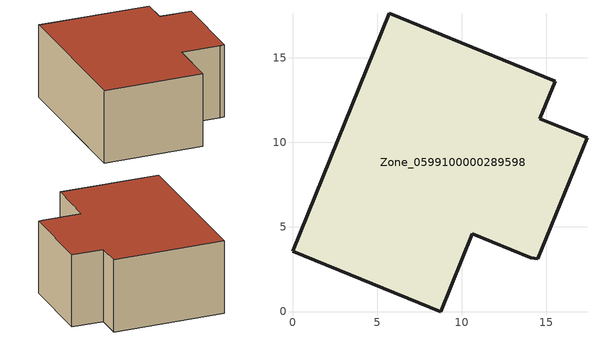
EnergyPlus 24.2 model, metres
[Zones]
Zone_0599100000289598
 floor ground (C_G): 14.09,3.19 10.64,4.6 8.76,0 0,3.57 5.72,17.62 15.53,13.62 14.63,11.4 17.41,10.27 14.5,3.11 z0
 wall outside (C_F): 14.63,11.4 15.53,13.62 5.72,17.62 0,3.57 8.76,0 10.64,4.6 14.09,3.19 14.5,3.11 17.41,10.27 14.63,11.4 z0:7.01
 roof outside (C_R): 14.5,3.11 17.41,10.27 14.63,11.4 15.53,13.62 5.72,17.62 0,3.57 8.76,0 10.64,4.6 14.09,3.19 z7.01
[BUILDING]
Pand.0599100000289598: North Axis=0; Terrain=City; Loads Convergence Tolerance Value=0.04; Temperature Convergence Tolerance Value=0.4; Solar Distribution=FullExterior; Maximum Number of Warmup Days=25; Minimum Number of Warmup Days=1
[Site:Location]
Rotterdam.The.Hague.AP_ZH_NLD Design_Conditions: Latitude=51.96; Longitude=4.45; Time Zone=1; Elevation=-4.5
[SITE:GROUNDTEMPERATURE:BUILDINGSURFACE]
18, 18, 18, 18, 18, 18, 18, 18, 18, 18, 18, 18
[MATERIAL] Thermal Absorptance=0.9; Solar Absorptance=0.7; Visible Absorptance=0.7
Name | Roughness | Thickness | Conductivity | Density | Specific Heat
G.D.1965 | MediumSmooth | 0.15 | 1 | 540 | 1210
F.D.1965 | Rough | 0.3 | 0.857143 | 1920 | 840
R.D.1965 | MediumRough | 0.2 | 0.08 | 1500 | 1000
[CONSTRUCTION]
C_G: G.D.1965
C_F: F.D.1965
C_R: R.D.1965
[ZONE]
Zone_0599100000289598: Type=1; Multiplier=1; Ceiling Height=Autocalculate; Volume=Autocalculate; Floor Area=autocalculate; Part of Total Floor Area=Yes
[ZONEINFILTRATION:DESIGNFLOWRATE]
Infil_Zone_0599100000289598: Zone or ZoneList or Space or SpaceList=Zone_0599100000289598; Schedule=AlwaysOn; Design Flow Rate Calculation Method=Flow/Area; Flow Rate per Floor Area=0.0042; Constant Term Coefficient=1; Temperature Term Coefficient=0; Velocity Term Coefficient=0; Velocity Squared Term Coefficient=0
[HVACTEMPLATE:ZONE:IDEALLOADSAIRSYSTEM]
Zone_0599100000289598: Maximum Heating Supply Air Temperature=50; Minimum Cooling Supply Air Temperature=13; Maximum Heating Supply Air Humidity Ratio=0.0156; Minimum Cooling Supply Air Humidity Ratio=0.0077; Heating Limit=NoLimit; Cooling Limit=NoLimit; Dehumidification Control Type=ConstantSensibleHeatRatio; Cooling Sensible Heat Ratio=0.7; Dehumidification Setpoint=60; Humidification Control Type=None; Humidification Setpoint=30; Outdoor Air Method=None; Outdoor Air Flow Rate per Person=0.00944; Outdoor Air Flow Rate per Zone Floor Area=0; Outdoor Air Flow Rate per Zone=0; Demand Controlled Ventilation Type=None; Outdoor Air Economizer Type=NoEconomizer; Heat Recovery Type=None; Sensible Heat Recovery Effectiveness=0.7; Latent Heat Recovery Effectiveness=0.65
[ZONECONTROL:THERMOSTAT]
ThermostatControl_Zone_0599100000289598: Zone or ZoneList=Zone_0599100000289598; Control Type Schedule=DualSetpointControlType; Control 1=Thermostat_Zone_0599100000289598; Temperature Difference Between Cutout And Setpoint=0
[THERMOSTATSETPOINT:DUALSETPOINT]
Thermostat_Zone_0599100000289598: Heating Setpoint Temperature Schedule=HeatingSetpoint_Zone_0599100000289598; Cooling Setpoint Temperature Schedule=CoolingSetpoint_Zone_0599100000289598
[SCHEDULE:COMPACT]
HeatingSetpoint_Zone_0599100000289598: Through: 12/31, For: AllDays, Until: 24:00, 21
CoolingSetpoint_Zone_0599100000289598: Through: 12/31, For: AllDays, Until: 24:00, 24
DualSetpointControlType: Through: 12/31, For: AllDays, Until: 24:00, 4
AlwaysOn: Through: 12/31, For: AllDays, Until: 24:00, 1
